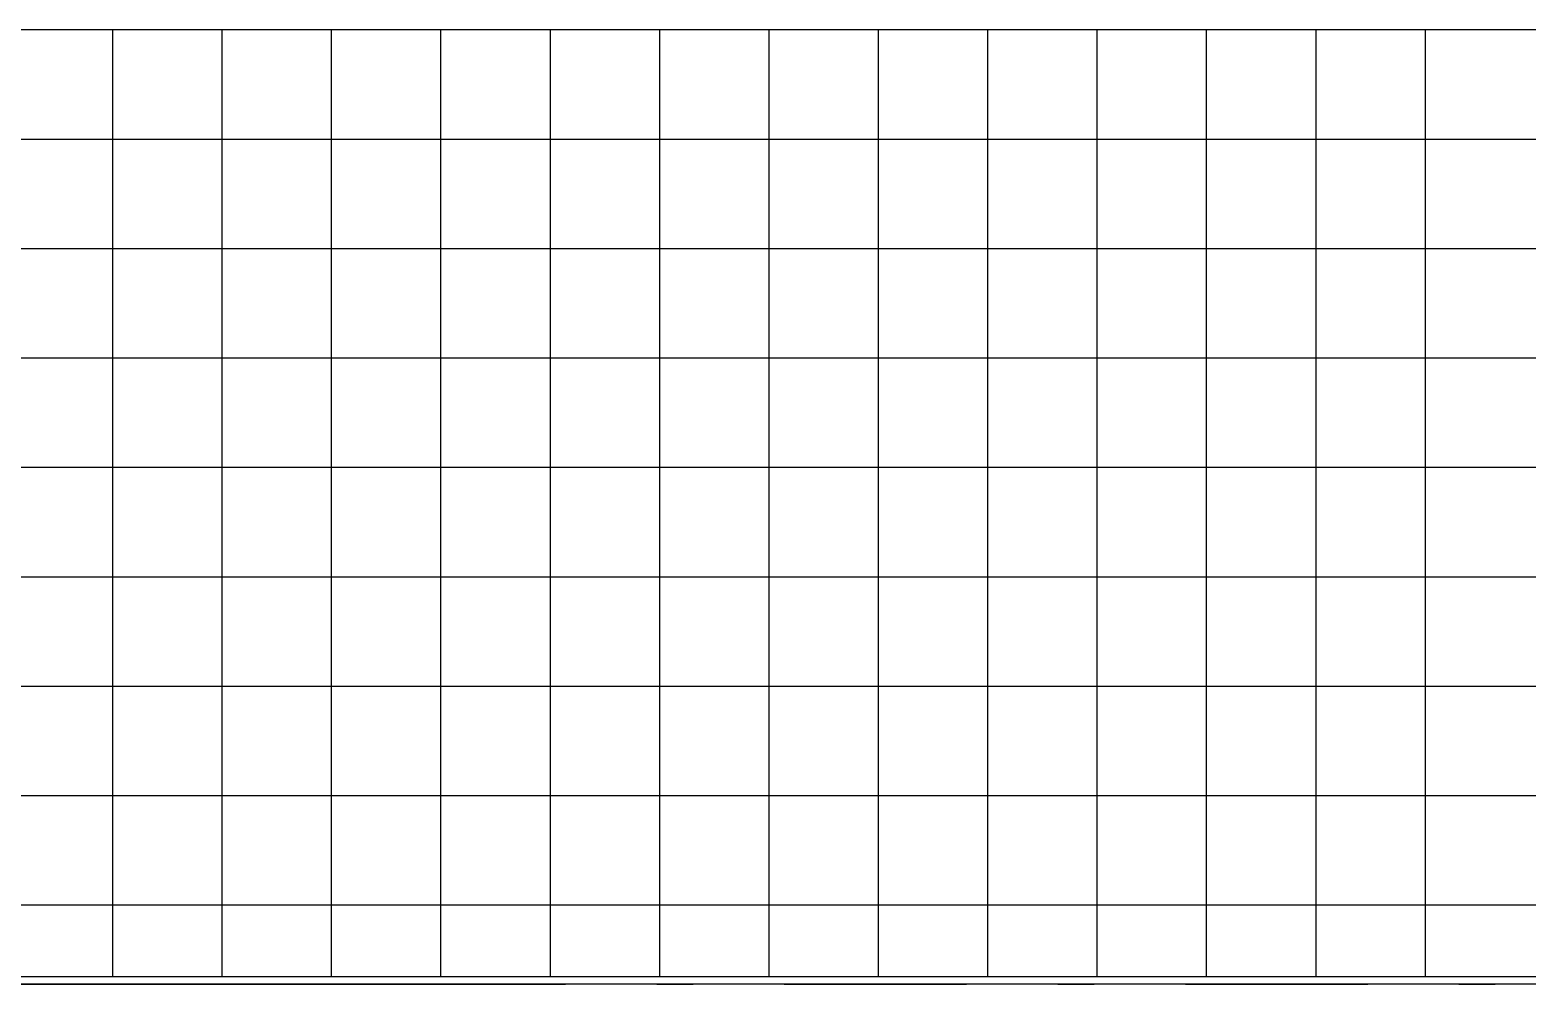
# Model space of a CAD drawing. Header units: millimetres. Extents: x 935 to 1399, y 512 to 900.
# Drawn here: x 1217.357 to 1221.463, y 814.802 to 817.418 of the extents above; entities that cross this region are included whole.
import ezdxf

# ---------------------------------------------------------------- set-up
doc = ezdxf.new("R2010")
doc.units = ezdxf.units.MM
doc.linetypes.add('ACAD_ISO02W100', pattern=[15, 12, -3])
doc.linetypes.add('DASHDOT', pattern=[1, 0.5, -0.25, 0, -0.25])
doc.layers.add('MOBILIARIO', color=4, linetype='Continuous')
doc.layers.add('projeçao', color=7, linetype='ACAD_ISO02W100')

msp = doc.modelspace()

# ---------------------------------------------------------------- linework, layer by layer
at = {"color": 7}
for p, q in [((1217.58467, 814.82153), (1217.58467, 817.41759)), ((1217.88467, 814.82153), (1217.88467, 817.41759)), ((1218.18467, 814.82153), (1218.18467, 817.41759)), ((1218.48467, 814.82153), (1218.48467, 817.41759)), ((1218.78467, 814.82153), (1218.78467, 817.41759)), ((1219.08467, 814.82153), (1219.08467, 817.41759)), ((1219.38467, 814.82153), (1219.38467, 817.41759)), ((1219.68467, 814.82153), (1219.68467, 817.41759)), ((1219.98467, 814.82153), (1219.98467, 817.41759)), ((1220.28467, 814.82153), (1220.28467, 817.41759)), ((1220.58467, 814.82153), (1220.58467, 817.41759)), ((1220.88467, 814.82153), (1220.88467, 817.41759)), ((1221.18467, 814.82153), (1221.18467, 817.41759)), ((1221.80967, 814.82153), (1214.28467, 814.82153)), ((1221.80967, 814.80153), (1214.28467, 814.80153)), ((1216.67102, 814.80153), (1218.67102, 814.80153))]:
    msp.add_line(p, q, dxfattribs=at)
at = {"color": 6, "linetype": 'DASHDOT'}
for p, q in [((1214.03467, 814.80153), (1217.67102, 814.80153)), ((1215.02635, 814.80153), (1221.95967, 814.80153))]:
    msp.add_line(p, q, dxfattribs=at)
at = {"layer": 'MOBILIARIO', "color": 7}
for p, q in [((1221.80967, 817.11759), (1214.28467, 817.11759)), ((1221.80967, 816.81759), (1214.28467, 816.81759)), ((1221.80967, 816.51759), (1214.33467, 816.51759)), ((1221.65967, 816.21759), (1214.33467, 816.21759)), ((1221.80967, 815.91759), (1214.28467, 815.91759)), ((1221.80967, 815.61759), (1214.28467, 815.61759)), ((1221.80967, 815.31759), (1214.28467, 815.31759)), ((1221.80967, 815.01759), (1214.28467, 815.01759))]:
    msp.add_line(p, q, dxfattribs=at)
at = {"layer": 'projeçao', "color": 6, "linetype": 'Continuous'}
msp.add_line((1221.80967, 817.41759), (1214.28467, 817.41759), dxfattribs=at)

doc.saveas('drawing.dxf')
